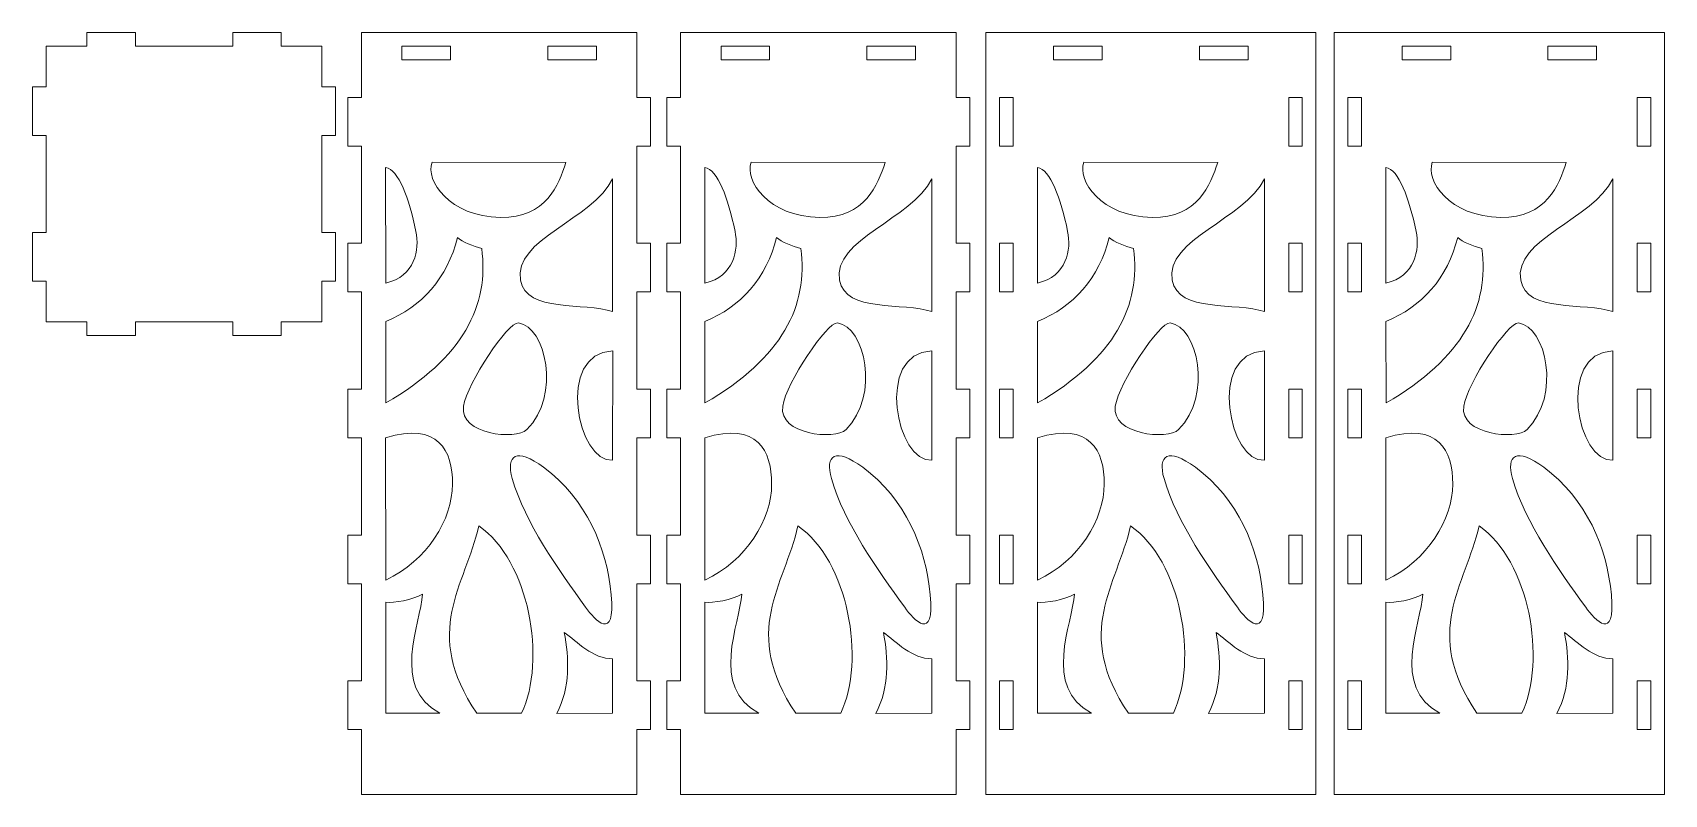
# Model space of a CAD drawing. Header units: centimetres. Extents: x -50 to 51, y -19 to 28.
import ezdxf

# ---------------------------------------------------------------- set-up
doc = ezdxf.new("R2010")
doc.units = ezdxf.units.CM
doc.header["$MEASUREMENT"] = 0
doc.layers.add('Layer 1', color=7, linetype='Continuous')

msp = doc.modelspace()

# ---------------------------------------------------------------- linework, layer by layer
at = {"layer": 'Layer 1', "color": 73, "lineweight": 18}
for points, knots in [([(-37.4471, 10.05712), (-37.4471, 10.05712), (-43.4471, 10.05712), (-43.4471, 10.05712), (-43.4471, 10.05712), (-43.4471, 10.05712), (-43.4471, 9.21712), (-43.4471, 9.21712), (-43.4471, 9.21712), (-43.4471, 9.21712), (-46.4471, 9.21712), (-46.4471, 9.21712), (-46.4471, 9.21712), (-46.4471, 9.21712), (-46.4471, 10.05712), (-46.4471, 10.05712), (-46.4471, 10.05712), (-46.4471, 10.05712), (-48.9471, 10.05712), (-48.9471, 10.05712), (-48.9471, 10.05712), (-48.9471, 10.05712), (-48.9471, 12.55712), (-48.9471, 12.55712), (-48.9471, 12.55712), (-48.9471, 12.55712), (-49.7871, 12.55712), (-49.7871, 12.55712), (-49.7871, 12.55712), (-49.7871, 12.55712), (-49.7871, 15.55712), (-49.7871, 15.55712), (-49.7871, 15.55712), (-49.7871, 15.55712), (-48.9471, 15.55712), (-48.9471, 15.55712), (-48.9471, 15.55712), (-48.9471, 15.55712), (-48.9471, 21.55712), (-48.9471, 21.55712), (-48.9471, 21.55712), (-48.9471, 21.55712), (-49.7871, 21.55712), (-49.7871, 21.55712), (-49.7871, 21.55712), (-49.7871, 21.55712), (-49.7871, 24.55712), (-49.7871, 24.55712), (-49.7871, 24.55712), (-49.7871, 24.55712), (-48.9471, 24.55712), (-48.9471, 24.55712), (-48.9471, 24.55712), (-48.9471, 24.55712), (-48.9471, 27.05712), (-48.9471, 27.05712), (-48.9471, 27.05712), (-48.9471, 27.05712), (-46.4471, 27.05712), (-46.4471, 27.05712), (-46.4471, 27.05712), (-46.4471, 27.05712), (-46.4471, 27.89712), (-46.4471, 27.89712), (-46.4471, 27.89712), (-46.4471, 27.89712), (-43.4471, 27.89712), (-43.4471, 27.89712), (-43.4471, 27.89712), (-43.4471, 27.89712), (-43.4471, 27.05712), (-43.4471, 27.05712), (-43.4471, 27.05712), (-43.4471, 27.05712), (-37.4471, 27.05712), (-37.4471, 27.05712), (-37.4471, 27.05712), (-37.4471, 27.05712), (-37.4471, 27.89712), (-37.4471, 27.89712), (-37.4471, 27.89712), (-37.4471, 27.89712), (-34.4471, 27.89712), (-34.4471, 27.89712), (-34.4471, 27.89712), (-34.4471, 27.89712), (-34.4471, 27.05712), (-34.4471, 27.05712), (-34.4471, 27.05712), (-34.4471, 27.05712), (-31.9471, 27.05712), (-31.9471, 27.05712), (-31.9471, 27.05712), (-31.9471, 27.05712), (-31.9471, 24.55712), (-31.9471, 24.55712), (-31.9471, 24.55712), (-31.9471, 24.55712), (-31.1071, 24.55712), (-31.1071, 24.55712), (-31.1071, 24.55712), (-31.1071, 24.55712), (-31.1071, 21.55712), (-31.1071, 21.55712), (-31.1071, 21.55712), (-31.1071, 21.55712), (-31.9471, 21.55712), (-31.9471, 21.55712), (-31.9471, 21.55712), (-31.9471, 21.55712), (-31.9471, 15.55712), (-31.9471, 15.55712), (-31.9471, 15.55712), (-31.9471, 15.55712), (-31.1071, 15.55712), (-31.1071, 15.55712), (-31.1071, 15.55712), (-31.1071, 15.55712), (-31.1071, 12.55712), (-31.1071, 12.55712), (-31.1071, 12.55712), (-31.1071, 12.55712), (-31.9471, 12.55712), (-31.9471, 12.55712), (-31.9471, 12.55712), (-31.9471, 12.55712), (-31.9471, 10.05712), (-31.9471, 10.05712), (-31.9471, 10.05712), (-31.9471, 10.05712), (-34.4471, 10.05712), (-34.4471, 10.05712), (-34.4471, 10.05712), (-34.4471, 10.05712), (-34.4471, 9.21712), (-34.4471, 9.21712), (-34.4471, 9.21712), (-34.4471, 9.21712), (-37.4471, 9.21712), (-37.4471, 9.21712), (-37.4471, 9.21712), (-37.4471, 9.21712), (-37.4471, 10.05712), (-37.4471, 10.05712)], [0, 0, 0, 0, 0.027027027, 0.027027027, 0.027027027, 0.027027027, 0.054054054, 0.054054054, 0.054054054, 0.054054054, 0.081081081, 0.081081081, 0.081081081, 0.081081081, 0.108108108, 0.108108108, 0.108108108, 0.108108108, 0.135135135, 0.135135135, 0.135135135, 0.135135135, 0.162162162, 0.162162162, 0.162162162, 0.162162162, 0.189189189, 0.189189189, 0.189189189, 0.189189189, 0.216216216, 0.216216216, 0.216216216, 0.216216216, 0.243243243, 0.243243243, 0.243243243, 0.243243243, 0.27027027, 0.27027027, 0.27027027, 0.27027027, 0.297297297, 0.297297297, 0.297297297, 0.297297297, 0.324324324, 0.324324324, 0.324324324, 0.324324324, 0.351351351, 0.351351351, 0.351351351, 0.351351351, 0.378378378, 0.378378378, 0.378378378, 0.378378378, 0.405405405, 0.405405405, 0.405405405, 0.405405405, 0.432432432, 0.432432432, 0.432432432, 0.432432432, 0.459459459, 0.459459459, 0.459459459, 0.459459459, 0.486486486, 0.486486486, 0.486486486, 0.486486486, 0.513513514, 0.513513514, 0.513513514, 0.513513514, 0.540540541, 0.540540541, 0.540540541, 0.540540541, 0.567567568, 0.567567568, 0.567567568, 0.567567568, 0.594594595, 0.594594595, 0.594594595, 0.594594595, 0.621621622, 0.621621622, 0.621621622, 0.621621622, 0.648648649, 0.648648649, 0.648648649, 0.648648649, 0.675675676, 0.675675676, 0.675675676, 0.675675676, 0.702702703, 0.702702703, 0.702702703, 0.702702703, 0.72972973, 0.72972973, 0.72972973, 0.72972973, 0.756756757, 0.756756757, 0.756756757, 0.756756757, 0.783783784, 0.783783784, 0.783783784, 0.783783784, 0.810810811, 0.810810811, 0.810810811, 0.810810811, 0.837837838, 0.837837838, 0.837837838, 0.837837838, 0.864864865, 0.864864865, 0.864864865, 0.864864865, 0.891891892, 0.891891892, 0.891891892, 0.891891892, 0.918918919, 0.918918919, 0.918918919, 0.918918919, 0.945945946, 0.945945946, 0.945945946, 0.945945946, 1, 1, 1, 1]), ([(-12.51026, -19.10287), (-12.51026, -19.10287), (-29.51026, -19.10287), (-29.51026, -19.10287), (-29.51026, -19.10287), (-29.51026, -19.10287), (-29.51026, -15.10287), (-29.51026, -15.10287), (-29.51026, -15.10287), (-29.51026, -15.10287), (-30.35026, -15.10287), (-30.35026, -15.10287), (-30.35026, -15.10287), (-30.35026, -15.10287), (-30.35026, -12.10287), (-30.35026, -12.10287), (-30.35026, -12.10287), (-30.35026, -12.10287), (-29.51026, -12.10287), (-29.51026, -12.10287), (-29.51026, -12.10287), (-29.51026, -12.10287), (-29.51026, -6.10287), (-29.51026, -6.10287), (-29.51026, -6.10287), (-29.51026, -6.10287), (-30.35026, -6.10287), (-30.35026, -6.10287), (-30.35026, -6.10287), (-30.35026, -6.10287), (-30.35026, -3.10287), (-30.35026, -3.10287), (-30.35026, -3.10287), (-30.35026, -3.10287), (-29.51026, -3.10287), (-29.51026, -3.10287), (-29.51026, -3.10287), (-29.51026, -3.10287), (-29.51026, 2.89713), (-29.51026, 2.89713), (-29.51026, 2.89713), (-29.51026, 2.89713), (-30.35026, 2.89713), (-30.35026, 2.89713), (-30.35026, 2.89713), (-30.35026, 2.89713), (-30.35026, 5.89713), (-30.35026, 5.89713), (-30.35026, 5.89713), (-30.35026, 5.89713), (-29.51026, 5.89713), (-29.51026, 5.89713), (-29.51026, 5.89713), (-29.51026, 5.89713), (-29.51026, 11.89713), (-29.51026, 11.89713), (-29.51026, 11.89713), (-29.51026, 11.89713), (-30.35026, 11.89713), (-30.35026, 11.89713), (-30.35026, 11.89713), (-30.35026, 11.89713), (-30.35026, 14.89712), (-30.35026, 14.89712), (-30.35026, 14.89712), (-30.35026, 14.89712), (-29.51026, 14.89712), (-29.51026, 14.89712), (-29.51026, 14.89712), (-29.51026, 14.89712), (-29.51026, 20.89712), (-29.51026, 20.89712), (-29.51026, 20.89712), (-29.51026, 20.89712), (-30.35026, 20.89712), (-30.35026, 20.89712), (-30.35026, 20.89712), (-30.35026, 20.89712), (-30.35026, 23.89712), (-30.35026, 23.89712), (-30.35026, 23.89712), (-30.35026, 23.89712), (-29.51026, 23.89712), (-29.51026, 23.89712), (-29.51026, 23.89712), (-29.51026, 23.89712), (-29.51026, 27.89712), (-29.51026, 27.89712), (-29.51026, 27.89712), (-29.51026, 27.89712), (-12.51026, 27.89712), (-12.51026, 27.89712), (-12.51026, 27.89712), (-12.51026, 27.89712), (-12.51026, 23.89712), (-12.51026, 23.89712), (-12.51026, 23.89712), (-12.51026, 23.89712), (-11.67026, 23.89712), (-11.67026, 23.89712), (-11.67026, 23.89712), (-11.67026, 23.89712), (-11.67026, 20.89712), (-11.67026, 20.89712), (-11.67026, 20.89712), (-11.67026, 20.89712), (-12.51026, 20.89712), (-12.51026, 20.89712), (-12.51026, 20.89712), (-12.51026, 20.89712), (-12.51026, 14.89712), (-12.51026, 14.89712), (-12.51026, 14.89712), (-12.51026, 14.89712), (-11.67026, 14.89712), (-11.67026, 14.89712), (-11.67026, 14.89712), (-11.67026, 14.89712), (-11.67026, 11.89713), (-11.67026, 11.89713), (-11.67026, 11.89713), (-11.67026, 11.89713), (-12.51026, 11.89713), (-12.51026, 11.89713), (-12.51026, 11.89713), (-12.51026, 11.89713), (-12.51026, 5.89713), (-12.51026, 5.89713), (-12.51026, 5.89713), (-12.51026, 5.89713), (-11.67026, 5.89713), (-11.67026, 5.89713), (-11.67026, 5.89713), (-11.67026, 5.89713), (-11.67026, 2.89713), (-11.67026, 2.89713), (-11.67026, 2.89713), (-11.67026, 2.89713), (-12.51026, 2.89713), (-12.51026, 2.89713), (-12.51026, 2.89713), (-12.51026, 2.89713), (-12.51026, -3.10287), (-12.51026, -3.10287), (-12.51026, -3.10287), (-12.51026, -3.10287), (-11.67026, -3.10287), (-11.67026, -3.10287), (-11.67026, -3.10287), (-11.67026, -3.10287), (-11.67026, -6.10287), (-11.67026, -6.10287), (-11.67026, -6.10287), (-11.67026, -6.10287), (-12.51026, -6.10287), (-12.51026, -6.10287), (-12.51026, -6.10287), (-12.51026, -6.10287), (-12.51026, -12.10287), (-12.51026, -12.10287), (-12.51026, -12.10287), (-12.51026, -12.10287), (-11.67026, -12.10287), (-11.67026, -12.10287), (-11.67026, -12.10287), (-11.67026, -12.10287), (-11.67026, -15.10287), (-11.67026, -15.10287), (-11.67026, -15.10287), (-11.67026, -15.10287), (-12.51026, -15.10287), (-12.51026, -15.10287), (-12.51026, -15.10287), (-12.51026, -15.10287), (-12.51026, -19.10287), (-12.51026, -19.10287)], [0, 0, 0, 0, 0.022222222, 0.022222222, 0.022222222, 0.022222222, 0.044444444, 0.044444444, 0.044444444, 0.044444444, 0.066666667, 0.066666667, 0.066666667, 0.066666667, 0.088888889, 0.088888889, 0.088888889, 0.088888889, 0.111111111, 0.111111111, 0.111111111, 0.111111111, 0.133333333, 0.133333333, 0.133333333, 0.133333333, 0.155555556, 0.155555556, 0.155555556, 0.155555556, 0.177777778, 0.177777778, 0.177777778, 0.177777778, 0.2, 0.2, 0.2, 0.2, 0.222222222, 0.222222222, 0.222222222, 0.222222222, 0.244444444, 0.244444444, 0.244444444, 0.244444444, 0.266666667, 0.266666667, 0.266666667, 0.266666667, 0.288888889, 0.288888889, 0.288888889, 0.288888889, 0.311111111, 0.311111111, 0.311111111, 0.311111111, 0.333333333, 0.333333333, 0.333333333, 0.333333333, 0.355555556, 0.355555556, 0.355555556, 0.355555556, 0.377777778, 0.377777778, 0.377777778, 0.377777778, 0.4, 0.4, 0.4, 0.4, 0.422222222, 0.422222222, 0.422222222, 0.422222222, 0.444444444, 0.444444444, 0.444444444, 0.444444444, 0.466666667, 0.466666667, 0.466666667, 0.466666667, 0.488888889, 0.488888889, 0.488888889, 0.488888889, 0.511111111, 0.511111111, 0.511111111, 0.511111111, 0.533333333, 0.533333333, 0.533333333, 0.533333333, 0.555555556, 0.555555556, 0.555555556, 0.555555556, 0.577777778, 0.577777778, 0.577777778, 0.577777778, 0.6, 0.6, 0.6, 0.6, 0.622222222, 0.622222222, 0.622222222, 0.622222222, 0.644444444, 0.644444444, 0.644444444, 0.644444444, 0.666666667, 0.666666667, 0.666666667, 0.666666667, 0.688888889, 0.688888889, 0.688888889, 0.688888889, 0.711111111, 0.711111111, 0.711111111, 0.711111111, 0.733333333, 0.733333333, 0.733333333, 0.733333333, 0.755555556, 0.755555556, 0.755555556, 0.755555556, 0.777777778, 0.777777778, 0.777777778, 0.777777778, 0.8, 0.8, 0.8, 0.8, 0.822222222, 0.822222222, 0.822222222, 0.822222222, 0.844444444, 0.844444444, 0.844444444, 0.844444444, 0.866666667, 0.866666667, 0.866666667, 0.866666667, 0.888888889, 0.888888889, 0.888888889, 0.888888889, 0.911111111, 0.911111111, 0.911111111, 0.911111111, 0.933333333, 0.933333333, 0.933333333, 0.933333333, 0.955555556, 0.955555556, 0.955555556, 0.955555556, 1, 1, 1, 1]), ([(7.17477, -19.10287), (7.17477, -19.10287), (-9.82522, -19.10287), (-9.82522, -19.10287), (-9.82522, -19.10287), (-9.82522, -19.10287), (-9.82522, -15.10287), (-9.82522, -15.10287), (-9.82522, -15.10287), (-9.82522, -15.10287), (-10.66522, -15.10287), (-10.66522, -15.10287), (-10.66522, -15.10287), (-10.66522, -15.10287), (-10.66522, -12.10287), (-10.66522, -12.10287), (-10.66522, -12.10287), (-10.66522, -12.10287), (-9.82522, -12.10287), (-9.82522, -12.10287), (-9.82522, -12.10287), (-9.82522, -12.10287), (-9.82522, -6.10287), (-9.82522, -6.10287), (-9.82522, -6.10287), (-9.82522, -6.10287), (-10.66522, -6.10287), (-10.66522, -6.10287), (-10.66522, -6.10287), (-10.66522, -6.10287), (-10.66522, -3.10287), (-10.66522, -3.10287), (-10.66522, -3.10287), (-10.66522, -3.10287), (-9.82522, -3.10287), (-9.82522, -3.10287), (-9.82522, -3.10287), (-9.82522, -3.10287), (-9.82522, 2.89713), (-9.82522, 2.89713), (-9.82522, 2.89713), (-9.82522, 2.89713), (-10.66522, 2.89713), (-10.66522, 2.89713), (-10.66522, 2.89713), (-10.66522, 2.89713), (-10.66522, 5.89713), (-10.66522, 5.89713), (-10.66522, 5.89713), (-10.66522, 5.89713), (-9.82522, 5.89713), (-9.82522, 5.89713), (-9.82522, 5.89713), (-9.82522, 5.89713), (-9.82522, 11.89713), (-9.82522, 11.89713), (-9.82522, 11.89713), (-9.82522, 11.89713), (-10.66522, 11.89713), (-10.66522, 11.89713), (-10.66522, 11.89713), (-10.66522, 11.89713), (-10.66522, 14.89712), (-10.66522, 14.89712), (-10.66522, 14.89712), (-10.66522, 14.89712), (-9.82522, 14.89712), (-9.82522, 14.89712), (-9.82522, 14.89712), (-9.82522, 14.89712), (-9.82522, 20.89712), (-9.82522, 20.89712), (-9.82522, 20.89712), (-9.82522, 20.89712), (-10.66522, 20.89712), (-10.66522, 20.89712), (-10.66522, 20.89712), (-10.66522, 20.89712), (-10.66522, 23.89712), (-10.66522, 23.89712), (-10.66522, 23.89712), (-10.66522, 23.89712), (-9.82522, 23.89712), (-9.82522, 23.89712), (-9.82522, 23.89712), (-9.82522, 23.89712), (-9.82522, 27.89712), (-9.82522, 27.89712), (-9.82522, 27.89712), (-9.82522, 27.89712), (7.17477, 27.89712), (7.17477, 27.89712), (7.17477, 27.89712), (7.17477, 27.89712), (7.17477, 23.89712), (7.17477, 23.89712), (7.17477, 23.89712), (7.17477, 23.89712), (8.01477, 23.89712), (8.01477, 23.89712), (8.01477, 23.89712), (8.01477, 23.89712), (8.01477, 20.89712), (8.01477, 20.89712), (8.01477, 20.89712), (8.01477, 20.89712), (7.17477, 20.89712), (7.17477, 20.89712), (7.17477, 20.89712), (7.17477, 20.89712), (7.17477, 14.89712), (7.17477, 14.89712), (7.17477, 14.89712), (7.17477, 14.89712), (8.01477, 14.89712), (8.01477, 14.89712), (8.01477, 14.89712), (8.01477, 14.89712), (8.01477, 11.89713), (8.01477, 11.89713), (8.01477, 11.89713), (8.01477, 11.89713), (7.17477, 11.89713), (7.17477, 11.89713), (7.17477, 11.89713), (7.17477, 11.89713), (7.17477, 5.89713), (7.17477, 5.89713), (7.17477, 5.89713), (7.17477, 5.89713), (8.01477, 5.89713), (8.01477, 5.89713), (8.01477, 5.89713), (8.01477, 5.89713), (8.01477, 2.89713), (8.01477, 2.89713), (8.01477, 2.89713), (8.01477, 2.89713), (7.17477, 2.89713), (7.17477, 2.89713), (7.17477, 2.89713), (7.17477, 2.89713), (7.17477, -3.10287), (7.17477, -3.10287), (7.17477, -3.10287), (7.17477, -3.10287), (8.01477, -3.10287), (8.01477, -3.10287), (8.01477, -3.10287), (8.01477, -3.10287), (8.01477, -6.10287), (8.01477, -6.10287), (8.01477, -6.10287), (8.01477, -6.10287), (7.17477, -6.10287), (7.17477, -6.10287), (7.17477, -6.10287), (7.17477, -6.10287), (7.17477, -12.10287), (7.17477, -12.10287), (7.17477, -12.10287), (7.17477, -12.10287), (8.01477, -12.10287), (8.01477, -12.10287), (8.01477, -12.10287), (8.01477, -12.10287), (8.01477, -15.10287), (8.01477, -15.10287), (8.01477, -15.10287), (8.01477, -15.10287), (7.17477, -15.10287), (7.17477, -15.10287), (7.17477, -15.10287), (7.17477, -15.10287), (7.17477, -19.10287), (7.17477, -19.10287)], [0, 0, 0, 0, 0.022222222, 0.022222222, 0.022222222, 0.022222222, 0.044444444, 0.044444444, 0.044444444, 0.044444444, 0.066666667, 0.066666667, 0.066666667, 0.066666667, 0.088888889, 0.088888889, 0.088888889, 0.088888889, 0.111111111, 0.111111111, 0.111111111, 0.111111111, 0.133333333, 0.133333333, 0.133333333, 0.133333333, 0.155555556, 0.155555556, 0.155555556, 0.155555556, 0.177777778, 0.177777778, 0.177777778, 0.177777778, 0.2, 0.2, 0.2, 0.2, 0.222222222, 0.222222222, 0.222222222, 0.222222222, 0.244444444, 0.244444444, 0.244444444, 0.244444444, 0.266666667, 0.266666667, 0.266666667, 0.266666667, 0.288888889, 0.288888889, 0.288888889, 0.288888889, 0.311111111, 0.311111111, 0.311111111, 0.311111111, 0.333333333, 0.333333333, 0.333333333, 0.333333333, 0.355555556, 0.355555556, 0.355555556, 0.355555556, 0.377777778, 0.377777778, 0.377777778, 0.377777778, 0.4, 0.4, 0.4, 0.4, 0.422222222, 0.422222222, 0.422222222, 0.422222222, 0.444444444, 0.444444444, 0.444444444, 0.444444444, 0.466666667, 0.466666667, 0.466666667, 0.466666667, 0.488888889, 0.488888889, 0.488888889, 0.488888889, 0.511111111, 0.511111111, 0.511111111, 0.511111111, 0.533333333, 0.533333333, 0.533333333, 0.533333333, 0.555555556, 0.555555556, 0.555555556, 0.555555556, 0.577777778, 0.577777778, 0.577777778, 0.577777778, 0.6, 0.6, 0.6, 0.6, 0.622222222, 0.622222222, 0.622222222, 0.622222222, 0.644444444, 0.644444444, 0.644444444, 0.644444444, 0.666666667, 0.666666667, 0.666666667, 0.666666667, 0.688888889, 0.688888889, 0.688888889, 0.688888889, 0.711111111, 0.711111111, 0.711111111, 0.711111111, 0.733333333, 0.733333333, 0.733333333, 0.733333333, 0.755555556, 0.755555556, 0.755555556, 0.755555556, 0.777777778, 0.777777778, 0.777777778, 0.777777778, 0.8, 0.8, 0.8, 0.8, 0.822222222, 0.822222222, 0.822222222, 0.822222222, 0.844444444, 0.844444444, 0.844444444, 0.844444444, 0.866666667, 0.866666667, 0.866666667, 0.866666667, 0.888888889, 0.888888889, 0.888888889, 0.888888889, 0.911111111, 0.911111111, 0.911111111, 0.911111111, 0.933333333, 0.933333333, 0.933333333, 0.933333333, 0.955555556, 0.955555556, 0.955555556, 0.955555556, 1, 1, 1, 1]), ([(9.01327, 27.89712), (9.01327, 27.89712), (29.37327, 27.89712), (29.37327, 27.89712), (29.37327, 27.89712), (29.37327, 27.89712), (29.37327, -19.10287), (29.37327, -19.10287), (29.37327, -19.10287), (29.37327, -19.10287), (9.01327, -19.10287), (9.01327, -19.10287), (9.01327, -19.10287), (9.01327, -19.10287), (9.01327, 27.89712), (9.01327, 27.89712)], [0, 0, 0, 0, 0.2, 0.2, 0.2, 0.2, 0.4, 0.4, 0.4, 0.4, 0.6, 0.6, 0.6, 0.6, 1, 1, 1, 1]), ([(30.50604, 27.89712), (30.50604, 27.89712), (50.86603, 27.89712), (50.86603, 27.89712), (50.86603, 27.89712), (50.86603, 27.89712), (50.86603, -19.10287), (50.86603, -19.10287), (50.86603, -19.10287), (50.86603, -19.10287), (30.50604, -19.10287), (30.50604, -19.10287), (30.50604, -19.10287), (30.50604, -19.10287), (30.50604, 27.89712), (30.50604, 27.89712)], [0, 0, 0, 0, 0.2, 0.2, 0.2, 0.2, 0.4, 0.4, 0.4, 0.4, 0.6, 0.6, 0.6, 0.6, 1, 1, 1, 1]), ([(-27.01026, 26.21712), (-27.01026, 26.21712), (-24.01026, 26.21712), (-24.01026, 26.21712), (-24.01026, 26.21712), (-24.01026, 26.21712), (-24.01026, 27.05712), (-24.01026, 27.05712), (-24.01026, 27.05712), (-24.01026, 27.05712), (-27.01026, 27.05712), (-27.01026, 27.05712), (-27.01026, 27.05712), (-27.01026, 27.05712), (-27.01026, 26.21712), (-27.01026, 26.21712)], [0, 0, 0, 0, 0.2, 0.2, 0.2, 0.2, 0.4, 0.4, 0.4, 0.4, 0.6, 0.6, 0.6, 0.6, 1, 1, 1, 1]), ([(-18.01026, 26.21712), (-18.01026, 26.21712), (-15.01026, 26.21712), (-15.01026, 26.21712), (-15.01026, 26.21712), (-15.01026, 26.21712), (-15.01026, 27.05712), (-15.01026, 27.05712), (-15.01026, 27.05712), (-15.01026, 27.05712), (-18.01026, 27.05712), (-18.01026, 27.05712), (-18.01026, 27.05712), (-18.01026, 27.05712), (-18.01026, 26.21712), (-18.01026, 26.21712)], [0, 0, 0, 0, 0.2, 0.2, 0.2, 0.2, 0.4, 0.4, 0.4, 0.4, 0.6, 0.6, 0.6, 0.6, 1, 1, 1, 1]), ([(-7.32522, 26.21712), (-7.32522, 26.21712), (-4.32522, 26.21712), (-4.32522, 26.21712), (-4.32522, 26.21712), (-4.32522, 26.21712), (-4.32522, 27.05712), (-4.32522, 27.05712), (-4.32522, 27.05712), (-4.32522, 27.05712), (-7.32522, 27.05712), (-7.32522, 27.05712), (-7.32522, 27.05712), (-7.32522, 27.05712), (-7.32522, 26.21712), (-7.32522, 26.21712)], [0, 0, 0, 0, 0.2, 0.2, 0.2, 0.2, 0.4, 0.4, 0.4, 0.4, 0.6, 0.6, 0.6, 0.6, 1, 1, 1, 1]), ([(1.67477, 26.21712), (1.67477, 26.21712), (4.67477, 26.21712), (4.67477, 26.21712), (4.67477, 26.21712), (4.67477, 26.21712), (4.67477, 27.05712), (4.67477, 27.05712), (4.67477, 27.05712), (4.67477, 27.05712), (1.67477, 27.05712), (1.67477, 27.05712), (1.67477, 27.05712), (1.67477, 27.05712), (1.67477, 26.21712), (1.67477, 26.21712)], [0, 0, 0, 0, 0.2, 0.2, 0.2, 0.2, 0.4, 0.4, 0.4, 0.4, 0.6, 0.6, 0.6, 0.6, 1, 1, 1, 1]), ([(13.19327, 26.21712), (13.19327, 26.21712), (16.19327, 26.21712), (16.19327, 26.21712), (16.19327, 26.21712), (16.19327, 26.21712), (16.19327, 27.05712), (16.19327, 27.05712), (16.19327, 27.05712), (16.19327, 27.05712), (13.19327, 27.05712), (13.19327, 27.05712), (13.19327, 27.05712), (13.19327, 27.05712), (13.19327, 26.21712), (13.19327, 26.21712)], [0, 0, 0, 0, 0.2, 0.2, 0.2, 0.2, 0.4, 0.4, 0.4, 0.4, 0.6, 0.6, 0.6, 0.6, 1, 1, 1, 1]), ([(22.19327, 26.21712), (22.19327, 26.21712), (25.19327, 26.21712), (25.19327, 26.21712), (25.19327, 26.21712), (25.19327, 26.21712), (25.19327, 27.05712), (25.19327, 27.05712), (25.19327, 27.05712), (25.19327, 27.05712), (22.19327, 27.05712), (22.19327, 27.05712), (22.19327, 27.05712), (22.19327, 27.05712), (22.19327, 26.21712), (22.19327, 26.21712)], [0, 0, 0, 0, 0.2, 0.2, 0.2, 0.2, 0.4, 0.4, 0.4, 0.4, 0.6, 0.6, 0.6, 0.6, 1, 1, 1, 1]), ([(34.68604, 26.21712), (34.68604, 26.21712), (37.68604, 26.21712), (37.68604, 26.21712), (37.68604, 26.21712), (37.68604, 26.21712), (37.68604, 27.05712), (37.68604, 27.05712), (37.68604, 27.05712), (37.68604, 27.05712), (34.68604, 27.05712), (34.68604, 27.05712), (34.68604, 27.05712), (34.68604, 27.05712), (34.68604, 26.21712), (34.68604, 26.21712)], [0, 0, 0, 0, 0.2, 0.2, 0.2, 0.2, 0.4, 0.4, 0.4, 0.4, 0.6, 0.6, 0.6, 0.6, 1, 1, 1, 1]), ([(43.68603, 26.21712), (43.68603, 26.21712), (46.68603, 26.21712), (46.68603, 26.21712), (46.68603, 26.21712), (46.68603, 26.21712), (46.68603, 27.05712), (46.68603, 27.05712), (46.68603, 27.05712), (46.68603, 27.05712), (43.68603, 27.05712), (43.68603, 27.05712), (43.68603, 27.05712), (43.68603, 27.05712), (43.68603, 26.21712), (43.68603, 26.21712)], [0, 0, 0, 0, 0.2, 0.2, 0.2, 0.2, 0.4, 0.4, 0.4, 0.4, 0.6, 0.6, 0.6, 0.6, 1, 1, 1, 1]), ([(10.69327, 20.89712), (10.69327, 20.89712), (10.69327, 23.89712), (10.69327, 23.89712), (10.69327, 23.89712), (10.69327, 23.89712), (9.85327, 23.89712), (9.85327, 23.89712), (9.85327, 23.89712), (9.85327, 23.89712), (9.85327, 20.89712), (9.85327, 20.89712), (9.85327, 20.89712), (9.85327, 20.89712), (10.69327, 20.89712), (10.69327, 20.89712)], [0, 0, 0, 0, 0.2, 0.2, 0.2, 0.2, 0.4, 0.4, 0.4, 0.4, 0.6, 0.6, 0.6, 0.6, 1, 1, 1, 1]), ([(27.69327, 20.89712), (27.69327, 20.89712), (28.53327, 20.89712), (28.53327, 20.89712), (28.53327, 20.89712), (28.53327, 20.89712), (28.53327, 23.89712), (28.53327, 23.89712), (28.53327, 23.89712), (28.53327, 23.89712), (27.69327, 23.89712), (27.69327, 23.89712), (27.69327, 23.89712), (27.69327, 23.89712), (27.69327, 20.89712), (27.69327, 20.89712)], [0, 0, 0, 0, 0.2, 0.2, 0.2, 0.2, 0.4, 0.4, 0.4, 0.4, 0.6, 0.6, 0.6, 0.6, 1, 1, 1, 1]), ([(32.18604, 20.89712), (32.18604, 20.89712), (32.18604, 23.89712), (32.18604, 23.89712), (32.18604, 23.89712), (32.18604, 23.89712), (31.34604, 23.89712), (31.34604, 23.89712), (31.34604, 23.89712), (31.34604, 23.89712), (31.34604, 20.89712), (31.34604, 20.89712), (31.34604, 20.89712), (31.34604, 20.89712), (32.18604, 20.89712), (32.18604, 20.89712)], [0, 0, 0, 0, 0.2, 0.2, 0.2, 0.2, 0.4, 0.4, 0.4, 0.4, 0.6, 0.6, 0.6, 0.6, 1, 1, 1, 1]), ([(49.18603, 20.89712), (49.18603, 20.89712), (50.02603, 20.89712), (50.02603, 20.89712), (50.02603, 20.89712), (50.02603, 20.89712), (50.02603, 23.89712), (50.02603, 23.89712), (50.02603, 23.89712), (50.02603, 23.89712), (49.18603, 23.89712), (49.18603, 23.89712), (49.18603, 23.89712), (49.18603, 23.89712), (49.18603, 20.89712), (49.18603, 20.89712)], [0, 0, 0, 0, 0.2, 0.2, 0.2, 0.2, 0.4, 0.4, 0.4, 0.4, 0.6, 0.6, 0.6, 0.6, 1, 1, 1, 1]), ([(-28.01025, 12.4441), (-26.19641, 12.85682), (-25.9117, 14.50852), (-26.14521, 15.63486), (-26.14521, 15.63486), (-26.56675, 17.66802), (-27.21966, 19.46495), (-28.0107, 19.57831), (-28.0107, 19.57831), (-28.0107, 19.57831), (-28.01025, 12.4441), (-28.01025, 12.4441)], [0, 0, 0, 0, 0.25, 0.25, 0.25, 0.25, 0.5, 0.5, 0.5, 0.5, 1, 1, 1, 1]), ([(-25.1437, 19.89712), (-25.58251, 18.7859), (-24.10119, 16.54276), (-20.92296, 16.49204), (-20.92296, 16.49204), (-18.10656, 16.44711), (-17.32716, 18.52523), (-16.88835, 19.89042), (-16.88835, 19.89042), (-16.88835, 19.89042), (-25.1437, 19.89712), (-25.1437, 19.89712)], [0, 0, 0, 0, 0.25, 0.25, 0.25, 0.25, 0.5, 0.5, 0.5, 0.5, 1, 1, 1, 1]), ([(-8.32521, 12.4441), (-6.51137, 12.85682), (-6.22666, 14.50852), (-6.46017, 15.63486), (-6.46017, 15.63486), (-6.88171, 17.66802), (-7.53462, 19.46495), (-8.32566, 19.57831), (-8.32566, 19.57831), (-8.32566, 19.57831), (-8.32521, 12.4441), (-8.32521, 12.4441)], [0, 0, 0, 0, 0.25, 0.25, 0.25, 0.25, 0.5, 0.5, 0.5, 0.5, 1, 1, 1, 1]), ([(-5.45866, 19.89712), (-5.89747, 18.7859), (-4.41615, 16.54276), (-1.23792, 16.49204), (-1.23792, 16.49204), (1.57847, 16.44711), (2.35787, 18.52523), (2.79668, 19.89042), (2.79668, 19.89042), (2.79668, 19.89042), (-5.45866, 19.89712), (-5.45866, 19.89712)], [0, 0, 0, 0, 0.25, 0.25, 0.25, 0.25, 0.5, 0.5, 0.5, 0.5, 1, 1, 1, 1]), ([(12.19328, 12.44409), (14.00712, 12.85681), (14.29183, 14.50852), (14.05832, 15.63486), (14.05832, 15.63486), (13.63678, 17.66802), (12.98387, 19.46495), (12.19283, 19.57831), (12.19283, 19.57831), (12.19283, 19.57831), (12.19328, 12.44409), (12.19328, 12.44409)], [0, 0, 0, 0, 0.25, 0.25, 0.25, 0.25, 0.5, 0.5, 0.5, 0.5, 1, 1, 1, 1]), ([(15.05983, 19.89712), (14.62102, 18.7859), (16.10234, 16.54276), (19.28057, 16.49204), (19.28057, 16.49204), (22.09697, 16.44711), (22.87637, 18.52523), (23.31518, 19.89042), (23.31518, 19.89042), (23.31518, 19.89042), (15.05983, 19.89712), (15.05983, 19.89712)], [0, 0, 0, 0, 0.25, 0.25, 0.25, 0.25, 0.5, 0.5, 0.5, 0.5, 1, 1, 1, 1]), ([(33.68605, 12.44409), (35.49989, 12.85681), (35.7846, 14.50852), (35.55109, 15.63486), (35.55109, 15.63486), (35.12955, 17.66802), (34.47664, 19.46495), (33.6856, 19.57831), (33.6856, 19.57831), (33.6856, 19.57831), (33.68605, 12.44409), (33.68605, 12.44409)], [0, 0, 0, 0, 0.25, 0.25, 0.25, 0.25, 0.5, 0.5, 0.5, 0.5, 1, 1, 1, 1]), ([(36.5526, 19.89712), (36.11379, 18.7859), (37.59511, 16.54276), (40.77334, 16.49204), (40.77334, 16.49204), (43.58973, 16.44711), (44.36913, 18.52523), (44.80794, 19.89042), (44.80794, 19.89042), (44.80794, 19.89042), (36.5526, 19.89712), (36.5526, 19.89712)], [0, 0, 0, 0, 0.25, 0.25, 0.25, 0.25, 0.5, 0.5, 0.5, 0.5, 1, 1, 1, 1]), ([(-19.69406, 12.61855), (-19.34297, 10.58658), (-15.72324, 11.28388), (-14.0118, 10.68065), (-14.0118, 10.68065), (-14.0118, 10.68065), (-14.0118, 18.87435), (-14.0118, 18.87435), (-14.0118, 18.87435), (-15.22592, 16.35557), (-20.14749, 15.16907), (-19.69406, 12.61855)], [0, 0, 0, 0, 0.25, 0.25, 0.25, 0.25, 0.5, 0.5, 0.5, 0.5, 1, 1, 1, 1]), ([(-0.00902, 12.61855), (0.34207, 10.58658), (3.96179, 11.28388), (5.67323, 10.68065), (5.67323, 10.68065), (5.67323, 10.68065), (5.67323, 18.87435), (5.67323, 18.87435), (5.67323, 18.87435), (4.45911, 16.35557), (-0.46245, 15.16907), (-0.00902, 12.61855)], [0, 0, 0, 0, 0.25, 0.25, 0.25, 0.25, 0.5, 0.5, 0.5, 0.5, 1, 1, 1, 1]), ([(20.50947, 12.61854), (20.86056, 10.58657), (24.48029, 11.28387), (26.19173, 10.68064), (26.19173, 10.68064), (26.19173, 10.68064), (26.19173, 18.87435), (26.19173, 18.87435), (26.19173, 18.87435), (24.97761, 16.35557), (20.05604, 15.16907), (20.50947, 12.61854)], [0, 0, 0, 0, 0.25, 0.25, 0.25, 0.25, 0.5, 0.5, 0.5, 0.5, 1, 1, 1, 1]), ([(42.00224, 12.61854), (42.35333, 10.58657), (45.97305, 11.28387), (47.68449, 10.68064), (47.68449, 10.68064), (47.68449, 10.68064), (47.68449, 18.87435), (47.68449, 18.87435), (47.68449, 18.87435), (46.47037, 16.35557), (41.54881, 15.16907), (42.00224, 12.61854)], [0, 0, 0, 0, 0.25, 0.25, 0.25, 0.25, 0.5, 0.5, 0.5, 0.5, 1, 1, 1, 1]), ([(-27.99971, 5.04676), (-23.20183, 7.8301), (-21.61841, 11.07379), (-22.08648, 14.58733), (-22.08648, 14.58733), (-22.58927, 14.70065), (-23.28965, 14.98418), (-23.57849, 15.25407), (-23.57849, 15.25407), (-24.19284, 12.76708), (-25.77223, 10.97854), (-28.01025, 10.07896), (-28.01025, 10.07896), (-28.01025, 10.07896), (-27.99971, 5.04676), (-27.99971, 5.04676)], [0, 0, 0, 0, 0.2, 0.2, 0.2, 0.2, 0.4, 0.4, 0.4, 0.4, 0.6, 0.6, 0.6, 0.6, 1, 1, 1, 1]), ([(-8.31467, 5.04676), (-3.51679, 7.8301), (-1.93337, 11.07379), (-2.40144, 14.58733), (-2.40144, 14.58733), (-2.90423, 14.70065), (-3.60461, 14.98418), (-3.89345, 15.25407), (-3.89345, 15.25407), (-4.5078, 12.76708), (-6.08719, 10.97854), (-8.32521, 10.07896), (-8.32521, 10.07896), (-8.32521, 10.07896), (-8.31467, 5.04676), (-8.31467, 5.04676)], [0, 0, 0, 0, 0.2, 0.2, 0.2, 0.2, 0.4, 0.4, 0.4, 0.4, 0.6, 0.6, 0.6, 0.6, 1, 1, 1, 1]), ([(12.20382, 5.04676), (17.0017, 7.8301), (18.58512, 11.07378), (18.11705, 14.58733), (18.11705, 14.58733), (17.61426, 14.70065), (16.91388, 14.98418), (16.62504, 15.25407), (16.62504, 15.25407), (16.01069, 12.76707), (14.4313, 10.97853), (12.19328, 10.07895), (12.19328, 10.07895), (12.19328, 10.07895), (12.20382, 5.04676), (12.20382, 5.04676)], [0, 0, 0, 0, 0.2, 0.2, 0.2, 0.2, 0.4, 0.4, 0.4, 0.4, 0.6, 0.6, 0.6, 0.6, 1, 1, 1, 1]), ([(33.69659, 5.04676), (38.49447, 7.8301), (40.07789, 11.07378), (39.60982, 14.58733), (39.60982, 14.58733), (39.10703, 14.70065), (38.40665, 14.98418), (38.11781, 15.25407), (38.11781, 15.25407), (37.50346, 12.76707), (35.92407, 10.97853), (33.68605, 10.07895), (33.68605, 10.07895), (33.68605, 10.07895), (33.69659, 5.04676), (33.69659, 5.04676)], [0, 0, 0, 0, 0.2, 0.2, 0.2, 0.2, 0.4, 0.4, 0.4, 0.4, 0.6, 0.6, 0.6, 0.6, 1, 1, 1, 1]), ([(10.69327, 11.89712), (10.69327, 11.89712), (10.69327, 14.89712), (10.69327, 14.89712), (10.69327, 14.89712), (10.69327, 14.89712), (9.85327, 14.89712), (9.85327, 14.89712), (9.85327, 14.89712), (9.85327, 14.89712), (9.85327, 11.89712), (9.85327, 11.89712), (9.85327, 11.89712), (9.85327, 11.89712), (10.69327, 11.89712), (10.69327, 11.89712)], [0, 0, 0, 0, 0.2, 0.2, 0.2, 0.2, 0.4, 0.4, 0.4, 0.4, 0.6, 0.6, 0.6, 0.6, 1, 1, 1, 1]), ([(27.69327, 14.89712), (27.69327, 14.89712), (27.69327, 11.89712), (27.69327, 11.89712), (27.69327, 11.89712), (27.69327, 11.89712), (28.53327, 11.89712), (28.53327, 11.89712), (28.53327, 11.89712), (28.53327, 11.89712), (28.53327, 14.89712), (28.53327, 14.89712), (28.53327, 14.89712), (28.53327, 14.89712), (27.69327, 14.89712), (27.69327, 14.89712)], [0, 0, 0, 0, 0.2, 0.2, 0.2, 0.2, 0.4, 0.4, 0.4, 0.4, 0.6, 0.6, 0.6, 0.6, 1, 1, 1, 1]), ([(32.18604, 11.89712), (32.18604, 11.89712), (32.18604, 14.89712), (32.18604, 14.89712), (32.18604, 14.89712), (32.18604, 14.89712), (31.34604, 14.89712), (31.34604, 14.89712), (31.34604, 14.89712), (31.34604, 14.89712), (31.34604, 11.89712), (31.34604, 11.89712), (31.34604, 11.89712), (31.34604, 11.89712), (32.18604, 11.89712), (32.18604, 11.89712)], [0, 0, 0, 0, 0.2, 0.2, 0.2, 0.2, 0.4, 0.4, 0.4, 0.4, 0.6, 0.6, 0.6, 0.6, 1, 1, 1, 1]), ([(49.18603, 14.89712), (49.18603, 14.89712), (49.18603, 11.89712), (49.18603, 11.89712), (49.18603, 11.89712), (49.18603, 11.89712), (50.02603, 11.89712), (50.02603, 11.89712), (50.02603, 11.89712), (50.02603, 11.89712), (50.02603, 14.89712), (50.02603, 14.89712), (50.02603, 14.89712), (50.02603, 14.89712), (49.18603, 14.89712), (49.18603, 14.89712)], [0, 0, 0, 0, 0.2, 0.2, 0.2, 0.2, 0.4, 0.4, 0.4, 0.4, 0.6, 0.6, 0.6, 0.6, 1, 1, 1, 1]), ([(-23.20457, 4.84002), (-23.46867, 3.1028), (-19.98027, 2.73277), (-19.29894, 3.41128), (-19.29894, 3.41128), (-17.1979, 5.50358), (-18.11934, 9.76854), (-19.82557, 9.98338), (-19.82557, 9.98338), (-20.45633, 10.06279), (-22.98473, 6.28624), (-23.20457, 4.84002)], [0, 0, 0, 0, 0.25, 0.25, 0.25, 0.25, 0.5, 0.5, 0.5, 0.5, 1, 1, 1, 1]), ([(-3.51953, 4.84002), (-3.78363, 3.1028), (-0.29523, 2.73277), (0.3861, 3.41128), (0.3861, 3.41128), (2.48713, 5.50358), (1.56569, 9.76854), (-0.14053, 9.98338), (-0.14053, 9.98338), (-0.77129, 10.06279), (-3.29969, 6.28624), (-3.51953, 4.84002)], [0, 0, 0, 0, 0.25, 0.25, 0.25, 0.25, 0.5, 0.5, 0.5, 0.5, 1, 1, 1, 1]), ([(16.99896, 4.84002), (16.73486, 3.1028), (20.22326, 2.73277), (20.90459, 3.41128), (20.90459, 3.41128), (23.00563, 5.50358), (22.08419, 9.76853), (20.37796, 9.98337), (20.37796, 9.98337), (19.7472, 10.06278), (17.2188, 6.28624), (16.99896, 4.84002)], [0, 0, 0, 0, 0.25, 0.25, 0.25, 0.25, 0.5, 0.5, 0.5, 0.5, 1, 1, 1, 1]), ([(38.49173, 4.84002), (38.22763, 3.1028), (41.71603, 2.73277), (42.39736, 3.41128), (42.39736, 3.41128), (44.49839, 5.50358), (43.57695, 9.76853), (41.87073, 9.98337), (41.87073, 9.98337), (41.23997, 10.06278), (38.71157, 6.28624), (38.49173, 4.84002)], [0, 0, 0, 0, 0.25, 0.25, 0.25, 0.25, 0.5, 0.5, 0.5, 0.5, 1, 1, 1, 1]), ([(-14.00737, 8.2685), (-17.54729, 8.13091), (-16.16911, 1.28561), (-14.01025, 1.52216), (-14.01025, 1.52216), (-14.01025, 1.52216), (-14.00737, 8.2685), (-14.00737, 8.2685)], [0, 0, 0, 0, 0.333333333, 0.333333333, 0.333333333, 0.333333333, 1, 1, 1, 1]), ([(5.67766, 8.2685), (2.13774, 8.13091), (3.51592, 1.28561), (5.67478, 1.52216), (5.67478, 1.52216), (5.67478, 1.52216), (5.67766, 8.2685), (5.67766, 8.2685)], [0, 0, 0, 0, 0.333333333, 0.333333333, 0.333333333, 0.333333333, 1, 1, 1, 1]), ([(26.19616, 8.2685), (22.65624, 8.13091), (24.03442, 1.28561), (26.19328, 1.52216), (26.19328, 1.52216), (26.19328, 1.52216), (26.19616, 8.2685), (26.19616, 8.2685)], [0, 0, 0, 0, 0.333333333, 0.333333333, 0.333333333, 0.333333333, 1, 1, 1, 1]), ([(47.68892, 8.2685), (44.149, 8.13091), (45.52718, 1.28561), (47.68604, 1.52216), (47.68604, 1.52216), (47.68604, 1.52216), (47.68892, 8.2685), (47.68892, 8.2685)], [0, 0, 0, 0, 0.333333333, 0.333333333, 0.333333333, 0.333333333, 1, 1, 1, 1]), ([(10.69327, 2.89713), (10.69327, 2.89713), (10.69327, 5.89713), (10.69327, 5.89713), (10.69327, 5.89713), (10.69327, 5.89713), (9.85327, 5.89713), (9.85327, 5.89713), (9.85327, 5.89713), (9.85327, 5.89713), (9.85327, 2.89713), (9.85327, 2.89713), (9.85327, 2.89713), (9.85327, 2.89713), (10.69327, 2.89713), (10.69327, 2.89713)], [0, 0, 0, 0, 0.2, 0.2, 0.2, 0.2, 0.4, 0.4, 0.4, 0.4, 0.6, 0.6, 0.6, 0.6, 1, 1, 1, 1]), ([(27.69327, 5.89713), (27.69327, 5.89713), (27.69327, 2.89713), (27.69327, 2.89713), (27.69327, 2.89713), (27.69327, 2.89713), (28.53327, 2.89713), (28.53327, 2.89713), (28.53327, 2.89713), (28.53327, 2.89713), (28.53327, 5.89713), (28.53327, 5.89713), (28.53327, 5.89713), (28.53327, 5.89713), (27.69327, 5.89713), (27.69327, 5.89713)], [0, 0, 0, 0, 0.2, 0.2, 0.2, 0.2, 0.4, 0.4, 0.4, 0.4, 0.6, 0.6, 0.6, 0.6, 1, 1, 1, 1]), ([(32.18604, 2.89713), (32.18604, 2.89713), (32.18604, 5.89713), (32.18604, 5.89713), (32.18604, 5.89713), (32.18604, 5.89713), (31.34604, 5.89713), (31.34604, 5.89713), (31.34604, 5.89713), (31.34604, 5.89713), (31.34604, 2.89713), (31.34604, 2.89713), (31.34604, 2.89713), (31.34604, 2.89713), (32.18604, 2.89713), (32.18604, 2.89713)], [0, 0, 0, 0, 0.2, 0.2, 0.2, 0.2, 0.4, 0.4, 0.4, 0.4, 0.6, 0.6, 0.6, 0.6, 1, 1, 1, 1]), ([(49.18603, 5.89713), (49.18603, 5.89713), (49.18603, 2.89713), (49.18603, 2.89713), (49.18603, 2.89713), (49.18603, 2.89713), (50.02603, 2.89713), (50.02603, 2.89713), (50.02603, 2.89713), (50.02603, 2.89713), (50.02603, 5.89713), (50.02603, 5.89713), (50.02603, 5.89713), (50.02603, 5.89713), (49.18603, 5.89713), (49.18603, 5.89713)], [0, 0, 0, 0, 0.2, 0.2, 0.2, 0.2, 0.4, 0.4, 0.4, 0.4, 0.6, 0.6, 0.6, 0.6, 1, 1, 1, 1]), ([(-28.00588, -5.88292), (-25.44602, -4.68703), (-23.89335, -2.13423), (-23.88584, 0.04627), (-23.88584, 0.04627), (-23.87877, 2.09962), (-24.76311, 3.89601), (-28.01045, 2.90121), (-28.01045, 2.90121), (-28.01045, 2.90121), (-28.00588, -5.88292), (-28.00588, -5.88292)], [0, 0, 0, 0, 0.25, 0.25, 0.25, 0.25, 0.5, 0.5, 0.5, 0.5, 1, 1, 1, 1]), ([(-8.32084, -5.88292), (-5.76098, -4.68703), (-4.20831, -2.13423), (-4.2008, 0.04627), (-4.2008, 0.04627), (-4.19373, 2.09962), (-5.07807, 3.89601), (-8.32541, 2.90121), (-8.32541, 2.90121), (-8.32541, 2.90121), (-8.32084, -5.88292), (-8.32084, -5.88292)], [0, 0, 0, 0, 0.25, 0.25, 0.25, 0.25, 0.5, 0.5, 0.5, 0.5, 1, 1, 1, 1]), ([(12.19765, -5.88292), (14.75751, -4.68703), (16.31018, -2.13423), (16.31769, 0.04627), (16.31769, 0.04627), (16.32476, 2.09962), (15.44042, 3.89601), (12.19308, 2.90121), (12.19308, 2.90121), (12.19308, 2.90121), (12.19765, -5.88292), (12.19765, -5.88292)], [0, 0, 0, 0, 0.25, 0.25, 0.25, 0.25, 0.5, 0.5, 0.5, 0.5, 1, 1, 1, 1]), ([(33.69042, -5.88292), (36.25028, -4.68703), (37.80295, -2.13423), (37.81046, 0.04627), (37.81046, 0.04627), (37.81753, 2.09962), (36.93319, 3.89601), (33.68585, 2.90121), (33.68585, 2.90121), (33.68585, 2.90121), (33.69042, -5.88292), (33.69042, -5.88292)], [0, 0, 0, 0, 0.25, 0.25, 0.25, 0.25, 0.5, 0.5, 0.5, 0.5, 1, 1, 1, 1]), ([(-20.19814, 0.37915), (-19.40362, -2.37748), (-17.37215, -5.2038), (-15.67821, -7.55807), (-15.67821, -7.55807), (-15.10686, -8.35216), (-13.82984, -9.7458), (-14.09842, -6.79607), (-14.09842, -6.79607), (-14.36373, -3.88195), (-15.62885, -0.87011), (-18.26727, 1.07765), (-18.26727, 1.07765), (-19.94911, 2.31918), (-20.61839, 1.83712), (-20.19814, 0.37915)], [0, 0, 0, 0, 0.2, 0.2, 0.2, 0.2, 0.4, 0.4, 0.4, 0.4, 0.6, 0.6, 0.6, 0.6, 1, 1, 1, 1]), ([(-0.5131, 0.37915), (0.28142, -2.37748), (2.31288, -5.2038), (4.00682, -7.55807), (4.00682, -7.55807), (4.57817, -8.35216), (5.85519, -9.7458), (5.58661, -6.79607), (5.58661, -6.79607), (5.3213, -3.88195), (4.05618, -0.87011), (1.41776, 1.07765), (1.41776, 1.07765), (-0.26407, 2.31918), (-0.93335, 1.83712), (-0.5131, 0.37915)], [0, 0, 0, 0, 0.2, 0.2, 0.2, 0.2, 0.4, 0.4, 0.4, 0.4, 0.6, 0.6, 0.6, 0.6, 1, 1, 1, 1]), ([(21.93626, 1.07765), (20.25442, 2.31918), (19.58514, 1.83712), (20.00539, 0.37915), (20.00539, 0.37915), (20.79991, -2.37748), (22.83138, -5.2038), (24.52532, -7.55807), (24.52532, -7.55807), (25.09667, -8.35216), (26.37369, -9.7458), (26.10511, -6.79607), (26.10511, -6.79607), (25.8398, -3.88195), (24.57468, -0.87011), (21.93626, 1.07765)], [0, 0, 0, 0, 0.2, 0.2, 0.2, 0.2, 0.4, 0.4, 0.4, 0.4, 0.6, 0.6, 0.6, 0.6, 1, 1, 1, 1]), ([(43.42902, 1.07765), (41.74719, 2.31918), (41.07791, 1.83712), (41.49816, 0.37915), (41.49816, 0.37915), (42.29268, -2.37748), (44.32414, -5.2038), (46.01808, -7.55807), (46.01808, -7.55807), (46.58943, -8.35216), (47.86645, -9.7458), (47.59787, -6.79607), (47.59787, -6.79607), (47.33256, -3.88195), (46.06744, -0.87011), (43.42902, 1.07765)], [0, 0, 0, 0, 0.2, 0.2, 0.2, 0.2, 0.4, 0.4, 0.4, 0.4, 0.6, 0.6, 0.6, 0.6, 1, 1, 1, 1]), ([(-22.26067, -2.54181), (-23.10908, -6.25644), (-25.80218, -9.05026), (-22.39392, -14.09837), (-22.39392, -14.09837), (-22.39392, -14.09837), (-19.62415, -14.09693), (-19.62415, -14.09693), (-19.62415, -14.09693), (-18.07362, -10.83736), (-19.15961, -4.65841), (-22.26067, -2.54181)], [0, 0, 0, 0, 0.25, 0.25, 0.25, 0.25, 0.5, 0.5, 0.5, 0.5, 1, 1, 1, 1]), ([(-2.57563, -2.54181), (-3.42404, -6.25644), (-6.11714, -9.05026), (-2.70888, -14.09837), (-2.70888, -14.09837), (-2.70888, -14.09837), (0.06089, -14.09693), (0.06089, -14.09693), (0.06089, -14.09693), (1.61141, -10.83736), (0.52543, -4.65841), (-2.57563, -2.54181)], [0, 0, 0, 0, 0.25, 0.25, 0.25, 0.25, 0.5, 0.5, 0.5, 0.5, 1, 1, 1, 1]), ([(17.80961, -14.09837), (17.80961, -14.09837), (20.57938, -14.09693), (20.57938, -14.09693), (20.57938, -14.09693), (22.12991, -10.83736), (21.04392, -4.65841), (17.94286, -2.54181), (17.94286, -2.54181), (17.09445, -6.25644), (14.40135, -9.05026), (17.80961, -14.09837)], [0, 0, 0, 0, 0.25, 0.25, 0.25, 0.25, 0.5, 0.5, 0.5, 0.5, 1, 1, 1, 1]), ([(39.30238, -14.09837), (39.30238, -14.09837), (42.07215, -14.09693), (42.07215, -14.09693), (42.07215, -14.09693), (43.62267, -10.83736), (42.53669, -4.65841), (39.43563, -2.54181), (39.43563, -2.54181), (38.58722, -6.25644), (35.89412, -9.05026), (39.30238, -14.09837)], [0, 0, 0, 0, 0.25, 0.25, 0.25, 0.25, 0.5, 0.5, 0.5, 0.5, 1, 1, 1, 1]), ([(10.69327, -6.10287), (10.69327, -6.10287), (10.69327, -3.10287), (10.69327, -3.10287), (10.69327, -3.10287), (10.69327, -3.10287), (9.85327, -3.10287), (9.85327, -3.10287), (9.85327, -3.10287), (9.85327, -3.10287), (9.85327, -6.10287), (9.85327, -6.10287), (9.85327, -6.10287), (9.85327, -6.10287), (10.69327, -6.10287), (10.69327, -6.10287)], [0, 0, 0, 0, 0.2, 0.2, 0.2, 0.2, 0.4, 0.4, 0.4, 0.4, 0.6, 0.6, 0.6, 0.6, 1, 1, 1, 1]), ([(27.69327, -3.10287), (27.69327, -3.10287), (27.69327, -6.10287), (27.69327, -6.10287), (27.69327, -6.10287), (27.69327, -6.10287), (28.53327, -6.10287), (28.53327, -6.10287), (28.53327, -6.10287), (28.53327, -6.10287), (28.53327, -3.10287), (28.53327, -3.10287), (28.53327, -3.10287), (28.53327, -3.10287), (27.69327, -3.10287), (27.69327, -3.10287)], [0, 0, 0, 0, 0.2, 0.2, 0.2, 0.2, 0.4, 0.4, 0.4, 0.4, 0.6, 0.6, 0.6, 0.6, 1, 1, 1, 1]), ([(32.18604, -6.10287), (32.18604, -6.10287), (32.18604, -3.10287), (32.18604, -3.10287), (32.18604, -3.10287), (32.18604, -3.10287), (31.34604, -3.10287), (31.34604, -3.10287), (31.34604, -3.10287), (31.34604, -3.10287), (31.34604, -6.10287), (31.34604, -6.10287), (31.34604, -6.10287), (31.34604, -6.10287), (32.18604, -6.10287), (32.18604, -6.10287)], [0, 0, 0, 0, 0.2, 0.2, 0.2, 0.2, 0.4, 0.4, 0.4, 0.4, 0.6, 0.6, 0.6, 0.6, 1, 1, 1, 1]), ([(49.18603, -3.10287), (49.18603, -3.10287), (49.18603, -6.10287), (49.18603, -6.10287), (49.18603, -6.10287), (49.18603, -6.10287), (50.02603, -6.10287), (50.02603, -6.10287), (50.02603, -6.10287), (50.02603, -6.10287), (50.02603, -3.10287), (50.02603, -3.10287), (50.02603, -3.10287), (50.02603, -3.10287), (49.18603, -3.10287), (49.18603, -3.10287)], [0, 0, 0, 0, 0.2, 0.2, 0.2, 0.2, 0.4, 0.4, 0.4, 0.4, 0.6, 0.6, 0.6, 0.6, 1, 1, 1, 1]), ([(-28.01025, -14.09611), (-28.01025, -14.09611), (-24.6719, -14.09646), (-24.6719, -14.09646), (-24.6719, -14.09646), (-27.72316, -12.50944), (-25.84313, -8.54332), (-25.72944, -6.74027), (-25.72944, -6.74027), (-26.31453, -7.10012), (-27.51288, -7.31708), (-28.01025, -7.24829), (-28.01025, -7.24829), (-28.01025, -7.24829), (-28.01025, -14.09611), (-28.01025, -14.09611)], [0, 0, 0, 0, 0.2, 0.2, 0.2, 0.2, 0.4, 0.4, 0.4, 0.4, 0.6, 0.6, 0.6, 0.6, 1, 1, 1, 1]), ([(-8.32521, -14.09611), (-8.32521, -14.09611), (-4.98686, -14.09646), (-4.98686, -14.09646), (-4.98686, -14.09646), (-8.03812, -12.50944), (-6.15809, -8.54332), (-6.0444, -6.74027), (-6.0444, -6.74027), (-6.62949, -7.10012), (-7.82784, -7.31708), (-8.32521, -7.24829), (-8.32521, -7.24829), (-8.32521, -7.24829), (-8.32521, -14.09611), (-8.32521, -14.09611)], [0, 0, 0, 0, 0.2, 0.2, 0.2, 0.2, 0.4, 0.4, 0.4, 0.4, 0.6, 0.6, 0.6, 0.6, 1, 1, 1, 1]), ([(12.19328, -14.09611), (12.19328, -14.09611), (15.53163, -14.09646), (15.53163, -14.09646), (15.53163, -14.09646), (12.48037, -12.50944), (14.3604, -8.54332), (14.47409, -6.74027), (14.47409, -6.74027), (13.889, -7.10012), (12.69065, -7.31708), (12.19328, -7.24829), (12.19328, -7.24829), (12.19328, -7.24829), (12.19328, -14.09611), (12.19328, -14.09611)], [0, 0, 0, 0, 0.2, 0.2, 0.2, 0.2, 0.4, 0.4, 0.4, 0.4, 0.6, 0.6, 0.6, 0.6, 1, 1, 1, 1]), ([(33.68605, -14.09611), (33.68605, -14.09611), (37.0244, -14.09646), (37.0244, -14.09646), (37.0244, -14.09646), (33.97314, -12.50944), (35.85317, -8.54332), (35.96686, -6.74027), (35.96686, -6.74027), (35.38177, -7.10012), (34.18342, -7.31708), (33.68605, -7.24829), (33.68605, -7.24829), (33.68605, -7.24829), (33.68605, -14.09611), (33.68605, -14.09611)], [0, 0, 0, 0, 0.2, 0.2, 0.2, 0.2, 0.4, 0.4, 0.4, 0.4, 0.6, 0.6, 0.6, 0.6, 1, 1, 1, 1]), ([(-17.45573, -14.10287), (-17.45573, -14.10287), (-14.01025, -14.09607), (-14.01025, -14.09607), (-14.01025, -14.09607), (-14.01025, -14.09607), (-14.00881, -10.73919), (-14.00881, -10.73919), (-14.00881, -10.73919), (-15.20826, -10.74978), (-16.22156, -9.6752), (-16.99429, -9.11365), (-16.99429, -9.11365), (-16.68714, -10.67998), (-16.622, -12.53655), (-17.45573, -14.10287)], [0, 0, 0, 0, 0.2, 0.2, 0.2, 0.2, 0.4, 0.4, 0.4, 0.4, 0.6, 0.6, 0.6, 0.6, 1, 1, 1, 1]), ([(2.2293, -14.10287), (2.2293, -14.10287), (5.67478, -14.09607), (5.67478, -14.09607), (5.67478, -14.09607), (5.67478, -14.09607), (5.67622, -10.73919), (5.67622, -10.73919), (5.67622, -10.73919), (4.47677, -10.74978), (3.46347, -9.6752), (2.69074, -9.11365), (2.69074, -9.11365), (2.99789, -10.67998), (3.06303, -12.53655), (2.2293, -14.10287)], [0, 0, 0, 0, 0.2, 0.2, 0.2, 0.2, 0.4, 0.4, 0.4, 0.4, 0.6, 0.6, 0.6, 0.6, 1, 1, 1, 1]), ([(23.20924, -9.11365), (23.51639, -10.67998), (23.58153, -12.53655), (22.7478, -14.10287), (22.7478, -14.10287), (22.7478, -14.10287), (26.19328, -14.09607), (26.19328, -14.09607), (26.19328, -14.09607), (26.19328, -14.09607), (26.19472, -10.73919), (26.19472, -10.73919), (26.19472, -10.73919), (24.99527, -10.74978), (23.98197, -9.6752), (23.20924, -9.11365)], [0, 0, 0, 0, 0.2, 0.2, 0.2, 0.2, 0.4, 0.4, 0.4, 0.4, 0.6, 0.6, 0.6, 0.6, 1, 1, 1, 1]), ([(44.702, -9.11365), (45.00915, -10.67998), (45.07429, -12.53655), (44.24056, -14.10287), (44.24056, -14.10287), (44.24056, -14.10287), (47.68604, -14.09607), (47.68604, -14.09607), (47.68604, -14.09607), (47.68604, -14.09607), (47.68748, -10.73919), (47.68748, -10.73919), (47.68748, -10.73919), (46.48803, -10.74978), (45.47473, -9.6752), (44.702, -9.11365)], [0, 0, 0, 0, 0.2, 0.2, 0.2, 0.2, 0.4, 0.4, 0.4, 0.4, 0.6, 0.6, 0.6, 0.6, 1, 1, 1, 1]), ([(10.69327, -15.10287), (10.69327, -15.10287), (10.69327, -12.10287), (10.69327, -12.10287), (10.69327, -12.10287), (10.69327, -12.10287), (9.85327, -12.10287), (9.85327, -12.10287), (9.85327, -12.10287), (9.85327, -12.10287), (9.85327, -15.10287), (9.85327, -15.10287), (9.85327, -15.10287), (9.85327, -15.10287), (10.69327, -15.10287), (10.69327, -15.10287)], [0, 0, 0, 0, 0.2, 0.2, 0.2, 0.2, 0.4, 0.4, 0.4, 0.4, 0.6, 0.6, 0.6, 0.6, 1, 1, 1, 1]), ([(27.69327, -12.10287), (27.69327, -12.10287), (27.69327, -15.10287), (27.69327, -15.10287), (27.69327, -15.10287), (27.69327, -15.10287), (28.53327, -15.10287), (28.53327, -15.10287), (28.53327, -15.10287), (28.53327, -15.10287), (28.53327, -12.10287), (28.53327, -12.10287), (28.53327, -12.10287), (28.53327, -12.10287), (27.69327, -12.10287), (27.69327, -12.10287)], [0, 0, 0, 0, 0.2, 0.2, 0.2, 0.2, 0.4, 0.4, 0.4, 0.4, 0.6, 0.6, 0.6, 0.6, 1, 1, 1, 1]), ([(32.18604, -15.10287), (32.18604, -15.10287), (32.18604, -12.10287), (32.18604, -12.10287), (32.18604, -12.10287), (32.18604, -12.10287), (31.34604, -12.10287), (31.34604, -12.10287), (31.34604, -12.10287), (31.34604, -12.10287), (31.34604, -15.10287), (31.34604, -15.10287), (31.34604, -15.10287), (31.34604, -15.10287), (32.18604, -15.10287), (32.18604, -15.10287)], [0, 0, 0, 0, 0.2, 0.2, 0.2, 0.2, 0.4, 0.4, 0.4, 0.4, 0.6, 0.6, 0.6, 0.6, 1, 1, 1, 1]), ([(49.18603, -12.10287), (49.18603, -12.10287), (49.18603, -15.10287), (49.18603, -15.10287), (49.18603, -15.10287), (49.18603, -15.10287), (50.02603, -15.10287), (50.02603, -15.10287), (50.02603, -15.10287), (50.02603, -15.10287), (50.02603, -12.10287), (50.02603, -12.10287), (50.02603, -12.10287), (50.02603, -12.10287), (49.18603, -12.10287), (49.18603, -12.10287)], [0, 0, 0, 0, 0.2, 0.2, 0.2, 0.2, 0.4, 0.4, 0.4, 0.4, 0.6, 0.6, 0.6, 0.6, 1, 1, 1, 1])]:
    msp.add_open_spline(points, degree=3, knots=knots, dxfattribs=at)

doc.saveas('drawing.dxf')
